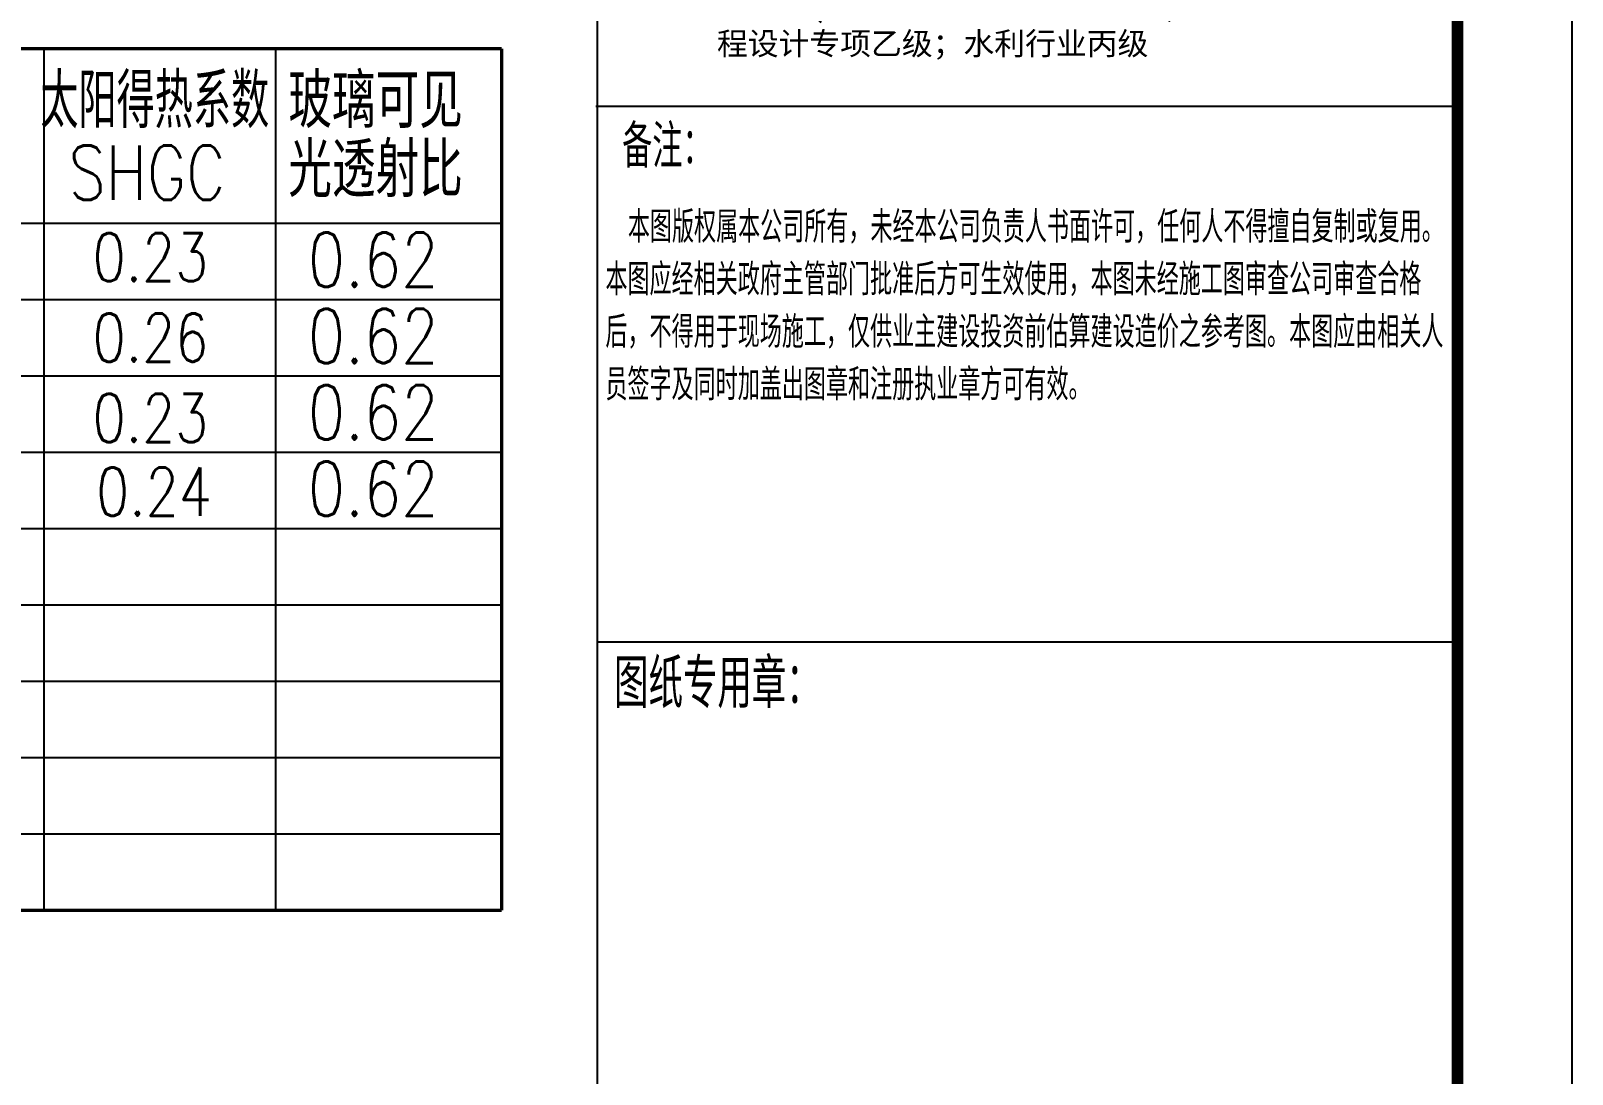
# Model space of a CAD drawing. Extents: x -695846 to 822170, y -413475 to 397179.
# Drawn here: x -361890 to -348456, y 163085 to 172173 of the extents above; entities that cross this region are included whole.
import ezdxf

# ---------------------------------------------------------------- set-up
doc = ezdxf.new("R2010")
doc.units = 0
doc.header["$LTSCALE"] = 1000
doc.header["$MEASUREMENT"] = 0
for name, color, linetype in [('AXIS', 3, 'Continuous'), ('T-图框-175', 175, 'Continuous'), ('TK', 4, 'Continuous')]:
    doc.layers.add(name, color=color, linetype=linetype)
doc.styles.add('_HZTXT', font='txt.shx', dxfattribs={"width": 0.8, "bigfont": 'HZTXT.shx'})
doc.styles.add('tk', font='txt.shx', dxfattribs={"width": 0.7, "bigfont": 'hztxt.shx'})
doc.styles.add('图框字型一', font='')
doc.styles.get('图框字型一').set_extended_font_data('SimSun')

# ---------------------------------------------------------------- blocks, each defined once
blk = doc.blocks.new('备注')
at = {"layer": 'TK', "insert": (2526775, -172239), "char_height": 313.797, "attachment_point": 1, "style": 'tk'}
blk.add_mtext_dynamic_manual_height_columns(' {\\H0.875x;本图版权属本公司所有，未经本公司负责人书面许可，任何人不得擅自复制或复用。本图应经相关政府主管部门批准后方可生效使用，本图未经施工图审查公司审查合格后，不得用于现场施工，仅供业主建设投资前估算建设造价之参考图。本图应由相关人员签字及同时加盖出图章和注册执业章方可有效。}', width=7379.47, gutter_width=1470, heights=[0], dxfattribs=at)
blk = doc.blocks.new('资质')
at = {"layer": 'TK', "insert": (2529326, -169570), "char_height": 193.202, "attachment_point": 1, "style": '图框字型一'}
blk.add_mtext_dynamic_manual_height_columns('       资质证书编号：A252030795^J{\\H0.9705x;电力行业(风力发电、新能源发电、送电工程、变电工程)专业乙级；市政行业乙级；农林行业（农业综合开发生态工程、营造林工程）专业乙级；建筑行业（建筑工程、人防工程）乙级；环境工程(污染修复工程）专项乙级；风景园林工程设计专项乙级；水利行业丙级}', width=5425.63, gutter_width=2250, heights=[4035], dxfattribs=at)
blk = doc.blocks.new('中亿国际')
at = {"lineweight": 20, "xscale": 1.05, "yscale": 1.05, "zscale": 1.05}
blk.add_blockref('资质', (-128018, 8935), dxfattribs=at)
blk = doc.blocks.new('3er1t35wer1t')
at = {"layer": 'TK', "color": 7}
for p, q in [((313372, 298821), (320872, 298821)), ((313394, 294155), (320894, 294155))]:
    blk.add_line(p, q, dxfattribs=at)
blk.add_lwpolyline([(313385, 263477), (313385, 303477), (320885, 303477), (320885, 263477)], close=True, dxfattribs=at)
at = {"lineweight": 20}
for name, p in [('中亿国际', (-2213347, 470556)), ('备注', (-2213320, 470144))]:
    blk.add_blockref(name, p, dxfattribs=at)
at = {"color": 7, "style": 'tk', "width": 0.7}
blk.add_text('备注：', height=375, dxfattribs=at).set_placement((313601, 298283))
at = {"layer": 'TK', "color": 7, "lineweight": -3, "style": 'tk', "width": 0.7}
blk.add_text('图纸专用章：', height=428.6, dxfattribs=at).set_placement((313531, 293577))

msp = doc.modelspace()

# ---------------------------------------------------------------- linework, layer by layer
at = {"layer": 'AXIS', "color": 7}
for p, q in [((-361777, 172018), (-361777, 164513)), ((-359757, 172018), (-359757, 164513)), ((-376322, 170498), (-357787, 170498)), ((-375657, 169833), (-357787, 169833)), ((-375657, 169168), (-357787, 169168)), ((-375657, 168503), (-357787, 168503)), ((-375657, 167838), (-357787, 167838)), ((-376322, 167173), (-357787, 167173)), ((-375657, 166508), (-357787, 166508)), ((-375657, 165843), (-357787, 165843)), ((-375657, 165178), (-357787, 165178))]:
    msp.add_line(p, q, dxfattribs=at)
at = {"layer": 'AXIS', "color": 7, "const_width": 28.5}
for points in [[(-376322, 172018), (-357787, 172018)], [(-357787, 172018), (-357787, 164513)], [(-376322, 164513), (-357787, 164513)]]:
    msp.add_lwpolyline(points, dxfattribs=at)
at = {"layer": 'T-图框-175'}
msp.add_lwpolyline([(-407856, 135174), (-348456, 135174), (-348456, 177174), (-407856, 177174)], close=True, dxfattribs=at)
at = {"layer": 'T-图框-175', "const_width": 100}
msp.add_lwpolyline([(-405356, 136174), (-349456, 136174), (-349456, 176174), (-405356, 176174)], close=True, dxfattribs=at)

# ---------------------------------------------------------------- block references
msp.add_blockref('3er1t35wer1t', (-670337, -127303))

# ---------------------------------------------------------------- texts
at = {"layer": 'AXIS', "color": 7, "style": '_HZTXT'}
for s, height, width, p in [('太阳得热系数', 475, 0.7, (-361807, 171326)), ('玻璃可见', 475, 0.8, (-359645, 171326)), ('SHGC', 475, 0.8, (-361562, 170700)), ('光透射比', 475, 0.8, (-359645, 170725)), ('0.23', 420, 0.8, (-361351, 169991)), ('0.62', 475, 0.8, (-359476, 169942)), ('0.26', 420, 0.8, (-361351, 169291, 800)), ('0.62', 475, 0.8, (-359476, 169277)), ('0.23', 420, 0.8, (-361351, 168591, 800)), ('0.62', 475, 0.8, (-359476, 168612)), ('0.24', 420, 0.8, (-361321, 167949)), ('0.62', 475, 0.8, (-359476, 167947))]:
    msp.add_text(s, height=height, dxfattribs=dict(at, width=width)).set_placement(p)

doc.saveas('drawing.dxf')
